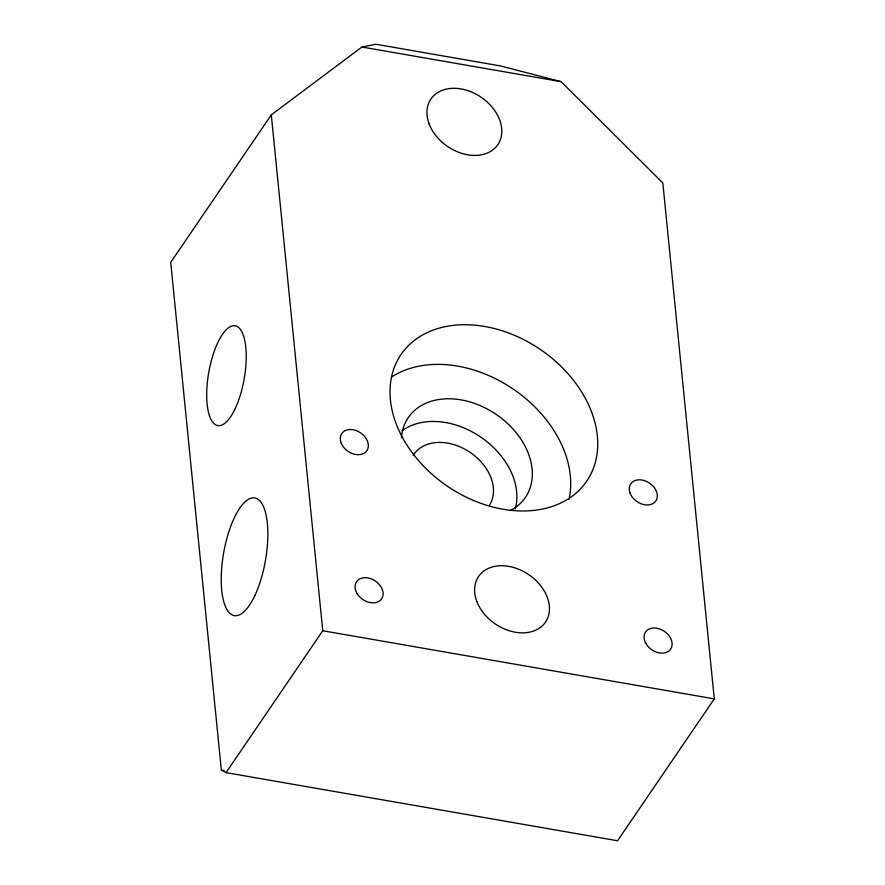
<?xml version="1.0" encoding="UTF-8"?>
<svg xmlns="http://www.w3.org/2000/svg" width="885" height="885" viewBox="0 0 885 885"><rect width="100%" height="100%" fill="white"/><g stroke="black" fill="none" stroke-linecap="round" stroke-linejoin="round"><path stroke-width="1.33" d="M271.308 114.862L170.716 262.38L221.35 770.061L226.04 772.627L617.564 840.75L714.283 698.873L662.832 182.985L561.123 81.674L500.467 65.933L375.859 44.25L361.932 47.016L271.308 114.862L322.76 630.751L226.04 772.627M361.932 47.016L561.123 81.674M322.76 630.751L714.283 698.873M221.35 770.061L224.071 770.525M413.206 455.332A45.555 33.519 34.3 0 1 469.161 451.748A45.555 33.519 34.3 0 1 489.56 505.014M391.38 377.187A112.373 82.67 34.3 0 1 513.953 389.577A112.373 82.67 34.3 0 1 568.955 499.383M401.447 437.821A70.866 52.138 34.3 0 1 495.456 413.926A70.866 52.138 34.3 0 1 510.324 510.568M402.221 430.619A70.866 52.138 34.3 0 1 481.44 437.566A70.866 52.138 34.3 0 1 515.147 509.041M255.101 595.019A59.726 21.24 -80.1 0 0 257.214 498.775A59.726 21.24 -80.1 0 0 221.261 576.478A59.726 21.24 -80.1 0 0 255.101 595.019M405.109 442.113A112.373 82.67 34.3 0 0 584.974 483.586A112.373 82.67 34.3 0 0 491.54 327.848A112.373 82.67 34.3 0 0 405.109 442.113M357.109 593.558A15.189 11.173 34.3 0 0 381.413 599.156A15.189 11.173 34.3 0 0 368.791 578.115A15.189 11.173 34.3 0 0 357.109 593.558M646.083 643.837A15.189 11.173 34.3 0 0 670.399 649.446A15.189 11.173 34.3 0 0 657.765 628.405A15.189 11.173 34.3 0 0 646.083 643.837M341.123 442.942A15.189 11.173 34.3 0 0 365.074 452.556A15.189 11.173 34.3 0 0 356.743 430.807A15.189 11.173 34.3 0 0 341.123 442.942M630.109 493.233A15.189 11.173 34.3 0 0 654.059 502.835A15.189 11.173 34.3 0 0 645.729 481.086A15.189 11.173 34.3 0 0 630.109 493.233M235.421 408.085A50.622 17.999 -80.1 0 0 237.202 326.521A50.622 17.999 -80.1 0 0 206.725 392.365A50.622 17.999 -80.1 0 0 235.421 408.085M429.203 124.121A40.5 29.791 34.3 0 0 493.056 149.731A40.5 29.791 34.3 0 0 470.842 91.73A40.5 29.791 34.3 0 0 429.203 124.121M476.86 601.568A40.5 29.791 34.3 0 0 540.713 627.188A40.5 29.791 34.3 0 0 518.499 569.177A40.5 29.791 34.3 0 0 476.86 601.568"/></g></svg>
